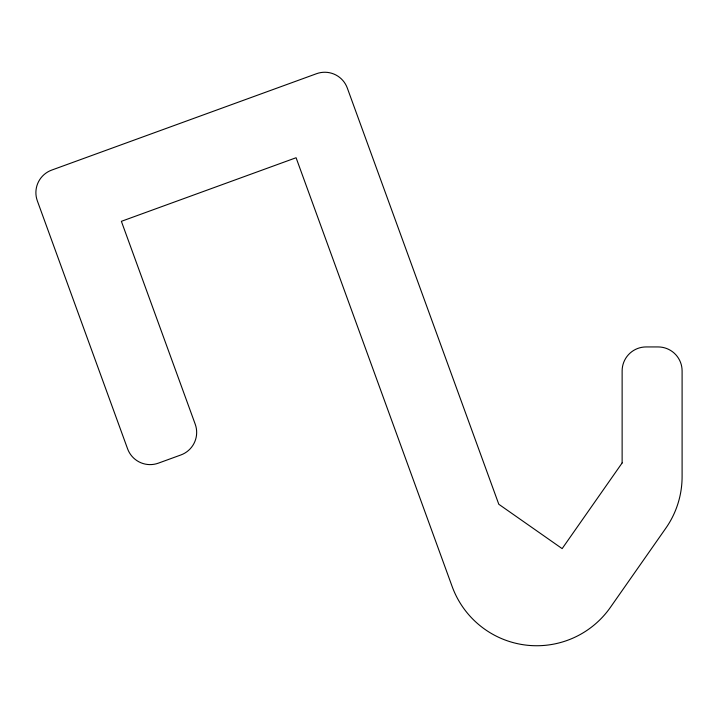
<?xml version="1.0" encoding="UTF-8"?>
<svg xmlns="http://www.w3.org/2000/svg" width="718" height="718" viewBox="0 0 718 718"><rect width="100%" height="100%" fill="white"/><g stroke="black" fill="none" stroke-linecap="round" stroke-linejoin="round"><path stroke-width="1.08" d="M622.129 462.966L562.149 548.624L498.795 504.26L347.306 88.036A23.99 23.99 0 0 0 316.557 73.694L51.678 170.103A23.99 23.99 0 0 0 37.336 200.852L127.589 448.822A23.99 23.99 0 0 0 158.337 463.164L180.882 454.961A23.99 23.99 0 0 0 195.224 424.212L121.378 221.323L296.085 157.736L452.161 586.552A89.965 89.965 0 0 0 610.39 607.383L665.828 528.197A89.965 89.965 0 0 0 682.1 476.599L682.1 370.919A23.99 23.99 0 0 0 658.11 346.938L646.119 346.938A23.99 23.99 0 0 0 622.129 370.919L622.129 462.966"/></g></svg>
